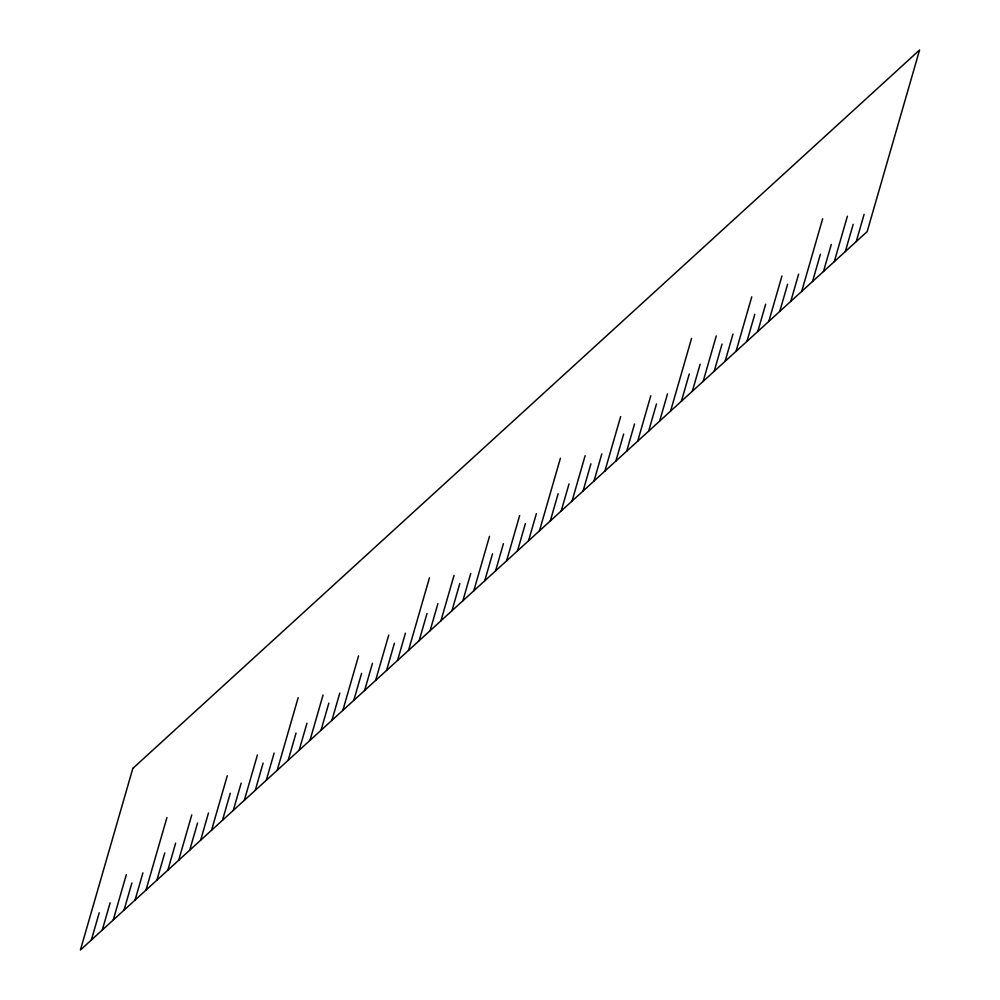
<?xml version="1.0" encoding="UTF-8"?>
<svg xmlns="http://www.w3.org/2000/svg" width="1000" height="1000" viewBox="0 0 1000 1000"><rect width="100%" height="100%" fill="white"/><g stroke="black" fill="none" stroke-linecap="round" stroke-linejoin="round"><path stroke-width="1.5" d="M91.35 940.025L99.213 912.775M102.275 930.05L110.138 902.8M113.15 920.238L126.312 874.663M124.025 910.175L131.9 882.938M135.05 900.113L142.912 872.875M145.975 890.138L166.95 817.487M156.912 880.163L164.775 852.913M167.838 870.175L175.65 843.112M178.663 860.288L191.775 814.887M189.688 850.225L197.55 822.987M200.613 840.25L208.475 813M211.537 830.275L227.262 775.788M222.475 820.288L230.287 793.225M233.3 810.4L241.163 783.162M244.325 800.337L257.425 754.938M255.25 790.362L263.113 763.112M266.275 780.3L274.137 753.05M277.2 770.312L298.163 697.675M288.2 760.275L296.062 733.025M299.137 750.288L306.95 723.225M309.962 740.4L323.062 695M320.988 730.337L328.85 703.1M331.912 720.362L339.775 693.112M342.837 710.387L358.562 655.9M353.775 700.4L361.587 673.337M364.6 690.512L372.463 663.275M375.613 680.45L388.725 635.05M386.55 670.475L394.412 643.225M397.562 660.413L405.425 633.162M408.5 650.425L429.462 577.788M419.15 640.7L427.013 613.45M430.087 630.712L437.9 603.65M440.913 620.825L454.025 575.425M451.938 610.763L459.8 583.525M462.863 600.788L470.725 573.538M473.787 590.812L489.513 536.325M484.725 580.825L492.537 553.763M495.55 570.938L503.413 543.7M506.575 560.875L519.675 515.475M517.5 550.9L525.363 523.65M528.525 540.837L536.388 513.587M539.45 530.862L560.413 458.212M550.275 520.962L558.138 493.725M561.213 510.988L569.025 483.925M572.038 501.1L585.138 455.688M583.062 491.037L590.925 463.787M593.987 481.05L601.85 453.812M604.913 471.075L620.638 416.587M615.85 461.1L623.663 434.025M626.675 451.213L634.538 423.963M637.7 441.15L650.8 395.737M648.625 431.163L656.488 403.925M659.638 421.1L667.513 393.862M670.575 411.125L691.538 338.475M681.4 401.238L689.262 373.988M692.337 391.25L700.15 364.188M703.162 381.362L716.263 335.962M714.188 371.3L722.05 344.062M725.113 361.325L732.975 334.087M736.038 351.35L751.762 296.863M746.975 341.362L754.788 314.3M757.8 331.475L765.662 304.237M768.812 321.413L781.925 276.012M779.75 311.438L787.613 284.2M790.763 301.375L798.625 274.125M801.7 291.4L822.663 218.75M812.525 281.5L820.387 254.262M823.462 271.525L831.275 244.462M834.287 261.637L847.387 216.238M845.312 251.575L853.175 224.325M856.237 241.6L864.1 214.35M132.838 768.388L80.412 950L867.163 231.612L919.587 50L132.838 768.388"/></g></svg>
